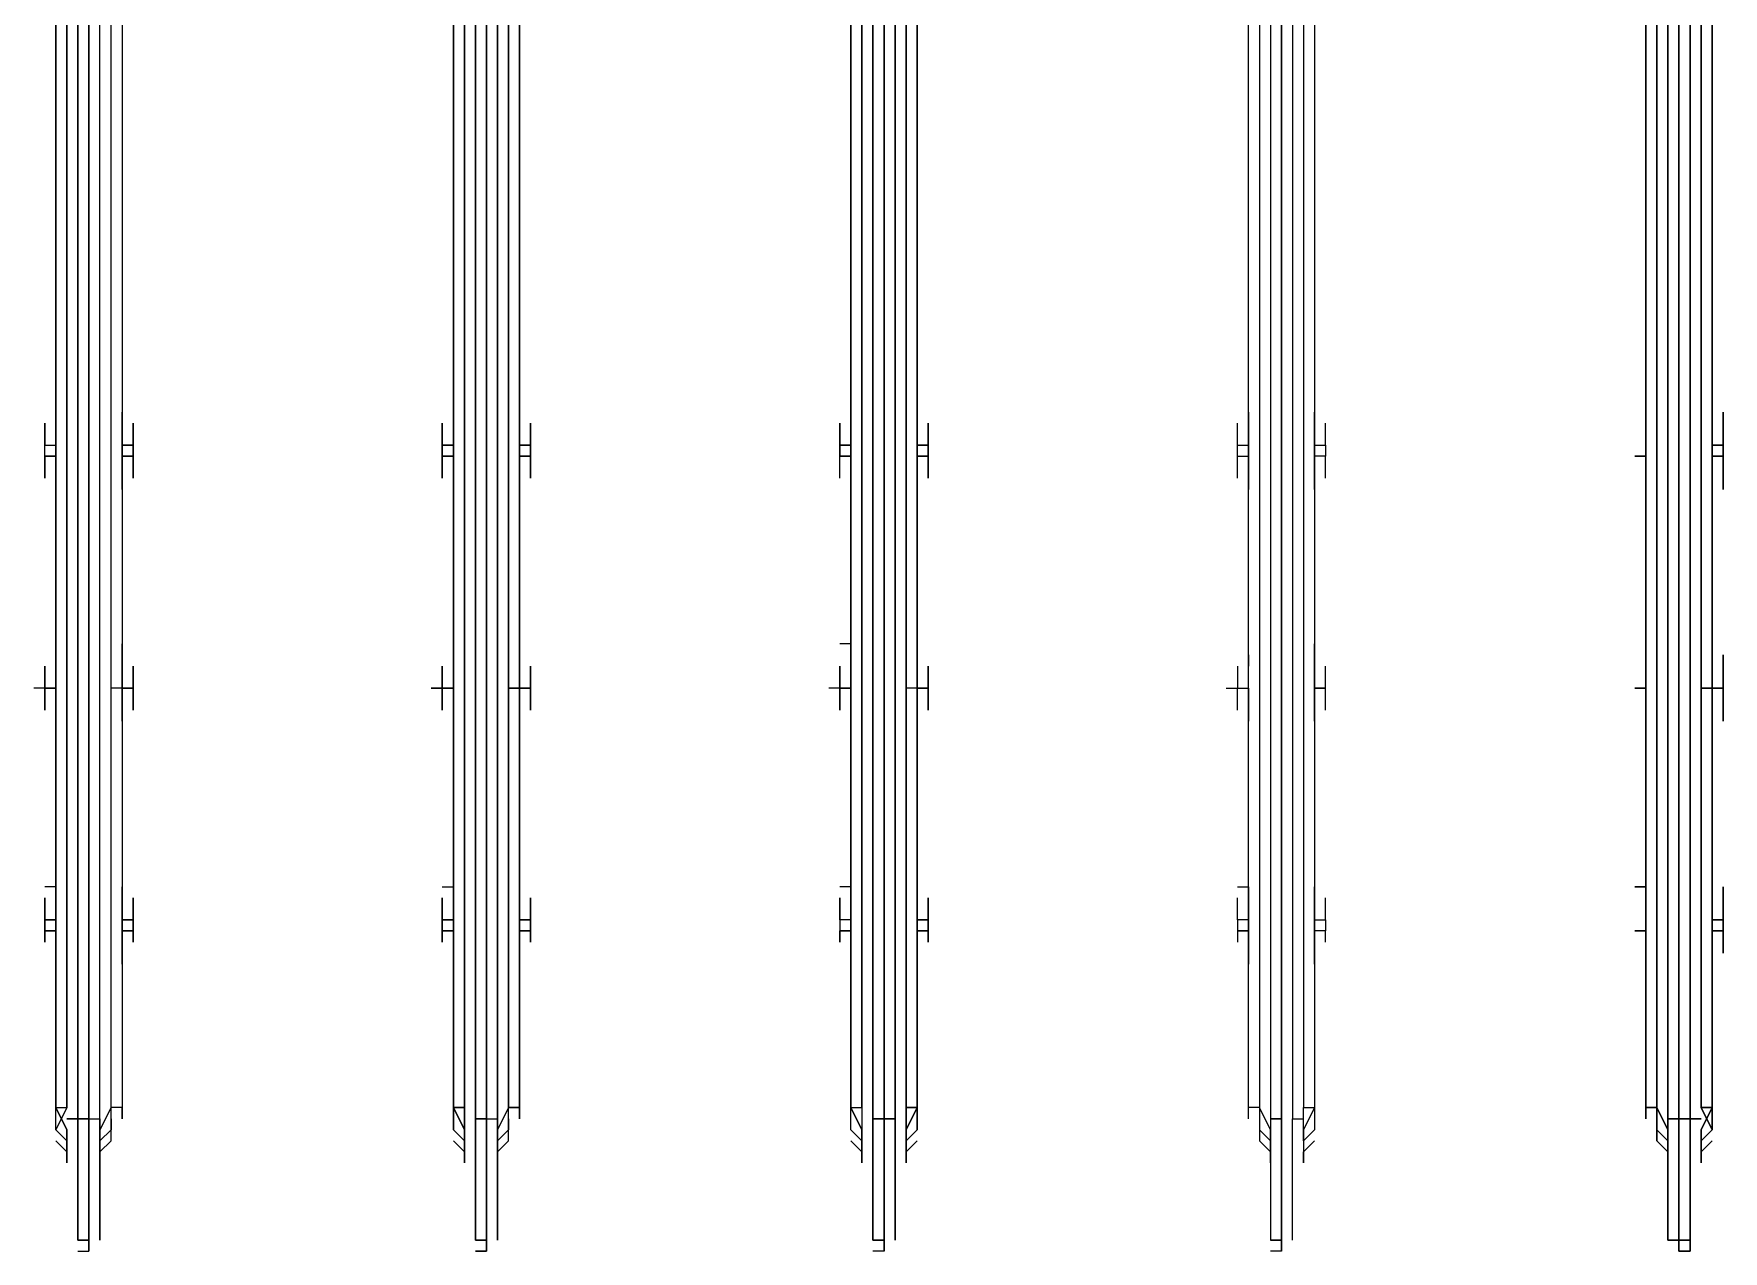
# Model space of a CAD drawing. Header units: metres. Extents: x 531263 to 531754, y 2674954 to 2675327.
# Drawn here: x 531503.6565 to 531503.8682, y 2675212.9394 to 2675213.0919 of the extents above; entities that cross this region are included whole.
import ezdxf

# ---------------------------------------------------------------- set-up
doc = ezdxf.new("R2010")
doc.units = ezdxf.units.M
doc.header["$MEASUREMENT"] = 0
doc.layers.add('IDT', color=7, linetype='Continuous')

# ---------------------------------------------------------------- blocks, each defined once
blk = doc.blocks.new('IDT')
at = {"layer": 'IDT', "color": 0, "lineweight": 25}
for p, q in [((13.89527, 14.81944), (13.89527, 14.80284)), ((13.89666, 14.81944), (13.89527, 14.81944)), ((13.89527, 14.80284), (13.89527, 14.81944)), ((13.89527, 14.81944), (13.89666, 14.81944)), ((13.89666, 14.81805), (13.89527, 14.81805)), ((13.89527, 14.81805), (13.89527, 14.80284)), ((13.89527, 14.80284), (13.89527, 14.81805)), ((13.89527, 14.81805), (13.89666, 14.81805)), ((13.89666, 14.80284), (13.89666, 14.81944)), ((13.89666, 14.81944), (13.89666, 14.80284)), ((13.89804, 14.81805), (13.89666, 14.81805)), ((13.89666, 14.81805), (13.89804, 14.81805)), ((13.89804, 14.81805), (13.89804, 14.80284)), ((13.89804, 14.80284), (13.89804, 14.81805)), ((13.94507, 14.81805), (13.94507, 14.80284)), ((13.94645, 14.80284), (13.94645, 14.81944)), ((13.94645, 14.81944), (13.94645, 14.80284)), ((13.94645, 14.81944), (13.94783, 14.81944)), ((13.94783, 14.81805), (13.94645, 14.81805)), ((13.94645, 14.81805), (13.94783, 14.81805)), ((13.94783, 14.80284), (13.94783, 14.81805)), ((13.99486, 14.80284), (13.99486, 14.81805)), ((13.99486, 14.81805), (13.99486, 14.80284)), ((13.99624, 14.81944), (13.99624, 14.80284)), ((13.99624, 14.80284), (13.99624, 14.81944)), ((13.99624, 14.81944), (13.99624, 14.80284)), ((13.99624, 14.80284), (13.99624, 14.81944)), ((13.99624, 14.81944), (13.99763, 14.81944)), ((13.99763, 14.81805), (13.99624, 14.81805)), ((13.99624, 14.81805), (13.99763, 14.81805)), ((13.99763, 14.81805), (13.99624, 14.81805)), ((13.99624, 14.81805), (13.99763, 14.81805)), ((13.99763, 14.80284), (13.99763, 14.81805)), ((13.99763, 14.81805), (13.99763, 14.80284)), ((14.04465, 14.80284), (14.04465, 14.81805)), ((14.04465, 14.81805), (14.04465, 14.80284)), ((14.04465, 14.80284), (14.04465, 14.81805)), ((14.04465, 14.81805), (14.04465, 14.80284)), ((14.04604, 14.80284), (14.04604, 14.81944)), ((14.04604, 14.81944), (14.04604, 14.80284)), ((14.04742, 14.81944), (14.04604, 14.81944)), ((14.04604, 14.81944), (14.04604, 14.80284)), ((14.04604, 14.80284), (14.04604, 14.81944)), ((14.04604, 14.81944), (14.04742, 14.81944)), ((14.04604, 14.80284), (14.04604, 14.81944)), ((14.04604, 14.81944), (14.04604, 14.80284)), ((14.04604, 14.80284), (14.04604, 14.81944)), ((14.04604, 14.80284), (14.04604, 14.81944)), ((14.04742, 14.81805), (14.04604, 14.81805)), ((14.04604, 14.81805), (14.04742, 14.81805)), ((14.04742, 14.81805), (14.04604, 14.81805)), ((14.04604, 14.81805), (14.04742, 14.81805)), ((14.04742, 14.81805), (14.04604, 14.81805)), ((14.04604, 14.81805), (14.04742, 14.81805)), ((14.04742, 14.81805), (14.04604, 14.81805)), ((14.04604, 14.81805), (14.04742, 14.81805)), ((14.04742, 14.80284), (14.04742, 14.81805)), ((14.04742, 14.81805), (14.04742, 14.80284)), ((14.04742, 14.80284), (14.04742, 14.81805)), ((14.04742, 14.81805), (14.04742, 14.80284)), ((14.09445, 14.80284), (14.09445, 14.81805)), ((14.09445, 14.81805), (14.09445, 14.80284)), ((14.09583, 14.81944), (14.09583, 14.80284)), ((14.09583, 14.80284), (14.09583, 14.81944)), ((14.09583, 14.81944), (14.09583, 14.80284)), ((14.09721, 14.81944), (14.09583, 14.81944)), ((14.09583, 14.81944), (14.09583, 14.80284)), ((14.09721, 14.81805), (14.09583, 14.81805)), ((14.09583, 14.81805), (14.09721, 14.81805)), ((14.09721, 14.81805), (14.09583, 14.81805)), ((14.09583, 14.81805), (14.09721, 14.81805)), ((14.09721, 14.80284), (14.09721, 14.81805)), ((14.09721, 14.81805), (14.09721, 14.80284)), ((13.89389, 14.80422), (13.89389, 14.80837)), ((13.89389, 14.80837), (13.89389, 14.80699)), ((13.89389, 14.80699), (13.89389, 14.80837)), ((13.89389, 14.80837), (13.89389, 14.80422)), ((13.89804, 14.80422), (13.89804, 14.80837)), ((13.89804, 14.80837), (13.89804, 14.80422)), ((13.89804, 14.80699), (13.89804, 14.80837)), ((13.89804, 14.80837), (13.89804, 14.80699)), ((13.94368, 14.80422), (13.94368, 14.80837)), ((13.94368, 14.80837), (13.94368, 14.80699)), ((13.94783, 14.80699), (13.94783, 14.80837)), ((13.94783, 14.80837), (13.94783, 14.80422)), ((13.99348, 14.80422), (13.99348, 14.80837)), ((13.99348, 14.80837), (13.99348, 14.80699)), ((13.99348, 14.80699), (13.99348, 14.80837)), ((13.99348, 14.80837), (13.99348, 14.80422)), ((13.99901, 14.80422), (13.99901, 14.80837)), ((13.99901, 14.80837), (13.99901, 14.80699)), ((13.99901, 14.80699), (13.99901, 14.80837)), ((13.99901, 14.80837), (13.99901, 14.80422)), ((14.04465, 14.80422), (14.04465, 14.80837)), ((14.04465, 14.80837), (14.04465, 14.80699)), ((14.04465, 14.80422), (14.04465, 14.80837)), ((14.04465, 14.80837), (14.04465, 14.80699)), ((14.04465, 14.80422), (14.04465, 14.80837)), ((14.04465, 14.80837), (14.04465, 14.80699)), ((14.04465, 14.80422), (14.04465, 14.80837)), ((14.04465, 14.80837), (14.04465, 14.80699)), ((14.0488, 14.80422), (14.0488, 14.80837)), ((14.0488, 14.80837), (14.0488, 14.80422)), ((14.0488, 14.80422), (14.0488, 14.80837)), ((14.0488, 14.80837), (14.0488, 14.80699)), ((14.0488, 14.80699), (14.0488, 14.80837)), ((14.0488, 14.80837), (14.0488, 14.80699)), ((14.0488, 14.80699), (14.0488, 14.80837)), ((14.0488, 14.80837), (14.0488, 14.80422)), ((14.09445, 14.80422), (14.09445, 14.80837)), ((14.09445, 14.80837), (14.09445, 14.80699)), ((14.09445, 14.80422), (14.09445, 14.80837)), ((14.09445, 14.80837), (14.09445, 14.80699)), ((14.0986, 14.80422), (14.0986, 14.80837)), ((14.0986, 14.80837), (14.0986, 14.80699)), ((14.0986, 14.80699), (14.0986, 14.80837)), ((14.0986, 14.80837), (14.0986, 14.80422)), ((13.89389, 14.80699), (13.89251, 14.8056)), ((13.89251, 14.8056), (13.89389, 14.80699)), ((13.89389, 14.8056), (13.89251, 14.80422)), ((13.89251, 14.80422), (13.89389, 14.8056)), ((13.89389, 14.8056), (13.89251, 14.80422)), ((13.89251, 14.80422), (13.89389, 14.8056)), ((13.89942, 14.8056), (13.89804, 14.80699)), ((13.89804, 14.80699), (13.89942, 14.8056)), ((13.89804, 14.8056), (13.89942, 14.80422)), ((13.89942, 14.80422), (13.89804, 14.8056)), ((13.89942, 14.8056), (13.89942, 14.80145)), ((13.89942, 14.80145), (13.89942, 14.8056)), ((13.94368, 14.80699), (13.9423, 14.8056)), ((13.9423, 14.80422), (13.94368, 14.8056)), ((13.94368, 14.8056), (13.94368, 14.80145)), ((13.94921, 14.8056), (13.94783, 14.80699)), ((13.94921, 14.80422), (13.94783, 14.8056)), ((13.94921, 14.80145), (13.94921, 14.8056)), ((13.99348, 14.80699), (13.99209, 14.8056)), ((13.99209, 14.8056), (13.99348, 14.80699)), ((13.99348, 14.8056), (13.99209, 14.80422)), ((13.99209, 14.80422), (13.99348, 14.8056)), ((13.99348, 14.8056), (13.99348, 14.80145)), ((13.99348, 14.80145), (13.99348, 14.8056)), ((13.99901, 14.80699), (14.00039, 14.8056)), ((14.00039, 14.8056), (13.99901, 14.80699)), ((13.99901, 14.80145), (13.99901, 14.8056)), ((13.99901, 14.8056), (14.00039, 14.80422)), ((13.99901, 14.80145), (13.99901, 14.8056)), ((13.99901, 14.8056), (14.00039, 14.80422)), ((14.04465, 14.80699), (14.04327, 14.8056)), ((14.04465, 14.80699), (14.04327, 14.8056)), ((14.04465, 14.80699), (14.04327, 14.8056)), ((14.04465, 14.80699), (14.04327, 14.8056)), ((14.04327, 14.8056), (14.04327, 14.80145)), ((14.04327, 14.8056), (14.04327, 14.80145)), ((14.04327, 14.8056), (14.04327, 14.80145)), ((14.04327, 14.8056), (14.04327, 14.80145)), ((14.04327, 14.80422), (14.04465, 14.8056)), ((14.04465, 14.8056), (14.04327, 14.80422)), ((14.04327, 14.80422), (14.04465, 14.8056)), ((14.04465, 14.8056), (14.04327, 14.80422)), ((14.0488, 14.80699), (14.05018, 14.8056)), ((14.05018, 14.8056), (14.0488, 14.80699)), ((14.0488, 14.80699), (14.05018, 14.8056)), ((14.05018, 14.8056), (14.0488, 14.80699)), ((14.0488, 14.80145), (14.0488, 14.8056)), ((14.0488, 14.8056), (14.05018, 14.80422)), ((14.0488, 14.80145), (14.0488, 14.8056)), ((14.0488, 14.8056), (14.05018, 14.80422)), ((14.0488, 14.8056), (14.0488, 14.80145)), ((14.05018, 14.80422), (14.0488, 14.8056)), ((14.0488, 14.80145), (14.0488, 14.8056)), ((14.05018, 14.80422), (14.0488, 14.8056)), ((14.09445, 14.80699), (14.09306, 14.8056)), ((14.09445, 14.80699), (14.09306, 14.8056)), ((14.09306, 14.8056), (14.09306, 14.80145)), ((14.09306, 14.8056), (14.09306, 14.80145)), ((14.09306, 14.80422), (14.09445, 14.8056)), ((14.09445, 14.8056), (14.09306, 14.80422)), ((14.0986, 14.80699), (14.09998, 14.8056)), ((14.09998, 14.8056), (14.0986, 14.80699)), ((14.09998, 14.80422), (14.0986, 14.8056)), ((14.0986, 14.8056), (14.09998, 14.80422)), ((14.09998, 14.80422), (14.0986, 14.8056)), ((14.0986, 14.8056), (14.09998, 14.80422)), ((13.89251, 14.80422), (13.89251, 14.80284)), ((13.89251, 14.80284), (13.89251, 14.80422)), ((13.89251, 14.80422), (13.89389, 14.80145)), ((13.89251, 14.80145), (13.89389, 14.80422)), ((13.89389, 14.80422), (13.89251, 14.80145)), ((13.89389, 14.80145), (13.89251, 14.80422)), ((13.89942, 14.80145), (13.89804, 14.80422)), ((13.89804, 14.80422), (13.89942, 14.80145)), ((13.89942, 14.80422), (13.89942, 14.80284)), ((13.89942, 14.80284), (13.89942, 14.80422)), ((13.9423, 14.80284), (13.9423, 14.80422)), ((13.9423, 14.80145), (13.94368, 14.80422)), ((13.94783, 14.80422), (13.94921, 14.80145)), ((13.94921, 14.80284), (13.94921, 14.80422)), ((13.99209, 14.80422), (13.99209, 14.80284)), ((13.99209, 14.80284), (13.99209, 14.80422)), ((13.99209, 14.80145), (13.99348, 14.80422)), ((13.99348, 14.80422), (13.99209, 14.80145)), ((14.00039, 14.80145), (13.99901, 14.80422)), ((13.99901, 14.80422), (14.00039, 14.80145)), ((14.00039, 14.80422), (14.00039, 14.80284)), ((14.00039, 14.80422), (14.00039, 14.80284)), ((14.04327, 14.80145), (14.04465, 14.80422)), ((14.04327, 14.80145), (14.04465, 14.80422)), ((14.04327, 14.80145), (14.04465, 14.80422)), ((14.04327, 14.80145), (14.04465, 14.80422)), ((14.04327, 14.80284), (14.04327, 14.80422)), ((14.04327, 14.80422), (14.04327, 14.80284)), ((14.04327, 14.80284), (14.04327, 14.80422)), ((14.04327, 14.80422), (14.04327, 14.80284)), ((14.05018, 14.80145), (14.0488, 14.80422)), ((14.0488, 14.80422), (14.05018, 14.80145)), ((14.05018, 14.80145), (14.0488, 14.80422)), ((14.0488, 14.80422), (14.05018, 14.80145)), ((14.05018, 14.80422), (14.05018, 14.80284)), ((14.05018, 14.80422), (14.05018, 14.80284)), ((14.05018, 14.80284), (14.05018, 14.80422)), ((14.05018, 14.80284), (14.05018, 14.80422)), ((14.09306, 14.80145), (14.09445, 14.80422)), ((14.09306, 14.80145), (14.09445, 14.80422)), ((14.09306, 14.80284), (14.09306, 14.80422)), ((14.09306, 14.80422), (14.09306, 14.80284)), ((14.09998, 14.80145), (14.0986, 14.80422)), ((14.0986, 14.80422), (14.09998, 14.80145)), ((14.0986, 14.80145), (14.09998, 14.80422)), ((14.0986, 14.80145), (14.09998, 14.80422)), ((14.09998, 14.80422), (14.09998, 14.80284)), ((14.09998, 14.80422), (14.09998, 14.80284)), ((13.89251, 14.80145), (13.89251, 14.80284)), ((13.89251, 14.80284), (13.89251, 14.80145)), ((13.89389, 14.80145), (13.89251, 14.80145)), ((13.89251, 14.80145), (13.89389, 14.80145)), ((13.89251, 14.80145), (13.89251, 14.60366)), ((13.89251, 14.60366), (13.89251, 14.80145)), ((13.89527, 14.80284), (13.89389, 14.80284)), ((13.89389, 14.80284), (13.89527, 14.80284)), ((13.89389, 14.80145), (13.89389, 14.60366)), ((13.89389, 14.60366), (13.89389, 14.80145)), ((13.89527, 14.60366), (13.89527, 14.80284)), ((13.89527, 14.80284), (13.89527, 14.60366)), ((13.89527, 14.80284), (13.89666, 14.80284)), ((13.89666, 14.80284), (13.89527, 14.80284)), ((13.89527, 14.80284), (13.89527, 14.60366)), ((13.89527, 14.60366), (13.89527, 14.80284)), ((13.89804, 14.80284), (13.89666, 14.80284)), ((13.89666, 14.80284), (13.89804, 14.80284)), ((13.89666, 14.60366), (13.89666, 14.80284)), ((13.89666, 14.80284), (13.89666, 14.60366)), ((13.89804, 14.80284), (13.89804, 14.60366)), ((13.89804, 14.60366), (13.89804, 14.80284)), ((13.9008, 14.80145), (13.89942, 14.80145)), ((13.89942, 14.80145), (13.9008, 14.80145)), ((13.89942, 14.80145), (13.89942, 14.60366)), ((13.89942, 14.60366), (13.89942, 14.80145)), ((13.9008, 14.80145), (13.9008, 14.80284)), ((13.9008, 14.80284), (13.9008, 14.80145)), ((13.9008, 14.60366), (13.9008, 14.80145)), ((13.9008, 14.80145), (13.9008, 14.60366)), ((13.9423, 14.80145), (13.9423, 14.80284)), ((13.9423, 14.60366), (13.9423, 14.80145)), ((13.94368, 14.80145), (13.9423, 14.80145)), ((13.94507, 14.80284), (13.94368, 14.80284)), ((13.94368, 14.60366), (13.94368, 14.80145)), ((13.94507, 14.60366), (13.94507, 14.80284)), ((13.94783, 14.80284), (13.94645, 14.80284)), ((13.94645, 14.80284), (13.94783, 14.80284)), ((13.94645, 14.60366), (13.94645, 14.80284)), ((13.94645, 14.80284), (13.94645, 14.60366)), ((13.94783, 14.60366), (13.94783, 14.80284)), ((13.94921, 14.60366), (13.94921, 14.80145)), ((13.94921, 14.80145), (13.9506, 14.80145)), ((13.9506, 14.80284), (13.9506, 14.80145)), ((13.9506, 14.80145), (13.9506, 14.60366)), ((13.99209, 14.80145), (13.99209, 14.80284)), ((13.99209, 14.80284), (13.99209, 14.80145)), ((13.99348, 14.80145), (13.99209, 14.80145)), ((13.99209, 14.80145), (13.99348, 14.80145)), ((13.99209, 14.80145), (13.99209, 14.60366)), ((13.99209, 14.60366), (13.99209, 14.80145)), ((13.99348, 14.80145), (13.99348, 14.60366)), ((13.99348, 14.60366), (13.99348, 14.80145)), ((13.99486, 14.80284), (13.99486, 14.60366)), ((13.99486, 14.60366), (13.99486, 14.80284)), ((13.99624, 14.80284), (13.99486, 14.80284)), ((13.99486, 14.80284), (13.99624, 14.80284)), ((13.99624, 14.80284), (13.99763, 14.80284)), ((13.99763, 14.80284), (13.99624, 14.80284)), ((13.99624, 14.80284), (13.99763, 14.80284)), ((13.99763, 14.80284), (13.99624, 14.80284)), ((13.99624, 14.60366), (13.99624, 14.80284)), ((13.99624, 14.80284), (13.99624, 14.60366)), ((13.99624, 14.60366), (13.99624, 14.80284)), ((13.99624, 14.80284), (13.99624, 14.60366)), ((13.99763, 14.80284), (13.99763, 14.60366)), ((13.99763, 14.60366), (13.99763, 14.80284)), ((14.00039, 14.80145), (13.99901, 14.80145)), ((14.00039, 14.80145), (13.99901, 14.80145)), ((13.99901, 14.80145), (13.99901, 14.60366)), ((13.99901, 14.60366), (13.99901, 14.80145)), ((14.00039, 14.80284), (14.00039, 14.80145)), ((14.00039, 14.80284), (14.00039, 14.80145)), ((14.00039, 14.60366), (14.00039, 14.80145)), ((14.00039, 14.80145), (14.00039, 14.60366)), ((14.04189, 14.80145), (14.04189, 14.80284)), ((14.04189, 14.80284), (14.04189, 14.80145)), ((14.04189, 14.80145), (14.04189, 14.80284)), ((14.04189, 14.80284), (14.04189, 14.80145)), ((14.04189, 14.61058), (14.04189, 14.80145)), ((14.04189, 14.80145), (14.04327, 14.80145)), ((14.04327, 14.80145), (14.04189, 14.80145)), ((14.04189, 14.80145), (14.04327, 14.80145)), ((14.04327, 14.80145), (14.04189, 14.80145)), ((14.04189, 14.80145), (14.04189, 14.60366)), ((14.04189, 14.60366), (14.04189, 14.80145)), ((14.04189, 14.80145), (14.04189, 14.60366)), ((14.04327, 14.80145), (14.04327, 14.61058)), ((14.04327, 14.60366), (14.04327, 14.80145)), ((14.04327, 14.80145), (14.04327, 14.60366)), ((14.04327, 14.60366), (14.04327, 14.80145)), ((14.04604, 14.80284), (14.04465, 14.80284)), ((14.04465, 14.80284), (14.04465, 14.61058)), ((14.04604, 14.80284), (14.04465, 14.80284)), ((14.04465, 14.80284), (14.04465, 14.60366)), ((14.04465, 14.60366), (14.04465, 14.80284)), ((14.04465, 14.80284), (14.04465, 14.60366)), ((14.04604, 14.80284), (14.04465, 14.80284)), ((14.04604, 14.80284), (14.04465, 14.80284)), ((14.04742, 14.80284), (14.04604, 14.80284)), ((14.04604, 14.80284), (14.04742, 14.80284)), ((14.04742, 14.80284), (14.04604, 14.80284)), ((14.04604, 14.80284), (14.04742, 14.80284)), ((14.04742, 14.80284), (14.04604, 14.80284)), ((14.04604, 14.80284), (14.04742, 14.80284)), ((14.04742, 14.80284), (14.04604, 14.80284)), ((14.04742, 14.80284), (14.04604, 14.80284)), ((14.04604, 14.61058), (14.04604, 14.80284)), ((14.04604, 14.80284), (14.04604, 14.61058)), ((14.04604, 14.60366), (14.04604, 14.80284)), ((14.04604, 14.80284), (14.04604, 14.60366)), ((14.04604, 14.60366), (14.04604, 14.80284)), ((14.04604, 14.80284), (14.04604, 14.60366)), ((14.04604, 14.60366), (14.04604, 14.80284)), ((14.04604, 14.80284), (14.04604, 14.60366)), ((14.04742, 14.61058), (14.04742, 14.80284)), ((14.04742, 14.60366), (14.04742, 14.80284)), ((14.04742, 14.80284), (14.04742, 14.60366)), ((14.04742, 14.60366), (14.04742, 14.80284)), ((14.05018, 14.80145), (14.0488, 14.80145)), ((14.05018, 14.80145), (14.0488, 14.80145)), ((14.0488, 14.80145), (14.05018, 14.80145)), ((14.05018, 14.80145), (14.0488, 14.80145)), ((14.0488, 14.61058), (14.0488, 14.80145)), ((14.0488, 14.80145), (14.0488, 14.60366)), ((14.0488, 14.60366), (14.0488, 14.80145)), ((14.0488, 14.80145), (14.0488, 14.60366)), ((14.05018, 14.80284), (14.05018, 14.80145)), ((14.05018, 14.80284), (14.05018, 14.80145)), ((14.05018, 14.80145), (14.05018, 14.80284)), ((14.05018, 14.80284), (14.05018, 14.80145)), ((14.05018, 14.61058), (14.05018, 14.80145)), ((14.05018, 14.80145), (14.05018, 14.60366)), ((14.05018, 14.60366), (14.05018, 14.80145)), ((14.05018, 14.80145), (14.05018, 14.60366)), ((14.09168, 14.80145), (14.09168, 14.80284)), ((14.09168, 14.80284), (14.09168, 14.80145)), ((14.09168, 14.61058), (14.09168, 14.80145)), ((14.09168, 14.80145), (14.09306, 14.80145)), ((14.09168, 14.60366), (14.09168, 14.80145)), ((14.09168, 14.80145), (14.09306, 14.80145)), ((14.09306, 14.80145), (14.09306, 14.61058)), ((14.09306, 14.80145), (14.09306, 14.60366)), ((14.09583, 14.80284), (14.09445, 14.80284)), ((14.09445, 14.80284), (14.09445, 14.61058)), ((14.09583, 14.80284), (14.09445, 14.80284)), ((14.09445, 14.80284), (14.09445, 14.60366)), ((14.09583, 14.80284), (14.09721, 14.80284)), ((14.09721, 14.80284), (14.09583, 14.80284)), ((14.09583, 14.80284), (14.09583, 14.60366)), ((14.09583, 14.60366), (14.09583, 14.80284)), ((14.09583, 14.80284), (14.09583, 14.61058)), ((14.09583, 14.61058), (14.09583, 14.80284)), ((14.09721, 14.61058), (14.09721, 14.80284)), ((14.09721, 14.80284), (14.0986, 14.80284)), ((14.0986, 14.80284), (14.09721, 14.80284)), ((14.09721, 14.80284), (14.09721, 14.60366)), ((14.09998, 14.80145), (14.0986, 14.80145)), ((14.09998, 14.80145), (14.0986, 14.80145)), ((14.0986, 14.61058), (14.0986, 14.80145)), ((14.0986, 14.80145), (14.0986, 14.60366)), ((14.09998, 14.80284), (14.09998, 14.80145)), ((14.09998, 14.80284), (14.09998, 14.80145)), ((14.09998, 14.60366), (14.09998, 14.80145)), ((14.09998, 14.80145), (14.09998, 14.61058)), ((13.89112, 14.78071), (13.89112, 14.78209)), ((13.89112, 14.78209), (13.89112, 14.78071)), ((13.89251, 14.77379), (13.89251, 14.78347)), ((13.89251, 14.78347), (13.89251, 14.77932)), ((13.9008, 14.77932), (13.9008, 14.78347)), ((13.9008, 14.78347), (13.9008, 14.77932)), ((13.9008, 14.78071), (13.9008, 14.78209)), ((13.9008, 14.78209), (13.9008, 14.78071)), ((13.9423, 14.78347), (13.9423, 14.77932)), ((13.9423, 14.78209), (13.9423, 14.78071)), ((13.9506, 14.77932), (13.9506, 14.78347)), ((13.9506, 14.78071), (13.9506, 14.78209)), ((13.99209, 14.77932), (13.99209, 14.78347)), ((13.99209, 14.78347), (13.99209, 14.77379)), ((13.99209, 14.78071), (13.99209, 14.78209)), ((13.99209, 14.78209), (13.99209, 14.78071)), ((14.00039, 14.78347), (14.00039, 14.77932)), ((14.00039, 14.77932), (14.00039, 14.78347)), ((14.00039, 14.78209), (14.00039, 14.78071)), ((14.00039, 14.78071), (14.00039, 14.78209)), ((14.04189, 14.77932), (14.04189, 14.78347)), ((14.04189, 14.78347), (14.04189, 14.77932)), ((14.04189, 14.77932), (14.04189, 14.78347)), ((14.04189, 14.78347), (14.04189, 14.77932)), ((14.04189, 14.78071), (14.04189, 14.78209)), ((14.04189, 14.78209), (14.04189, 14.78071)), ((14.04189, 14.78071), (14.04189, 14.78209)), ((14.04189, 14.78209), (14.04189, 14.78071)), ((14.05018, 14.78347), (14.05018, 14.77932)), ((14.05018, 14.77932), (14.05018, 14.78347)), ((14.05018, 14.78347), (14.05018, 14.77932)), ((14.05018, 14.77932), (14.05018, 14.78347)), ((14.05018, 14.78209), (14.05018, 14.78071)), ((14.05018, 14.78071), (14.05018, 14.78209)), ((14.05018, 14.78209), (14.05018, 14.78071)), ((14.05018, 14.78071), (14.05018, 14.78209)), ((14.09168, 14.77932), (14.09168, 14.78347)), ((14.09168, 14.78347), (14.09168, 14.77932)), ((14.09168, 14.78071), (14.09168, 14.78209)), ((14.09168, 14.78209), (14.09168, 14.78071)), ((14.09998, 14.77932), (14.09998, 14.78347)), ((14.09998, 14.78347), (14.09998, 14.77932)), ((14.09998, 14.78209), (14.09998, 14.78071)), ((14.09998, 14.78071), (14.09998, 14.78209)), ((13.89112, 14.78071), (13.89112, 14.77932)), ((13.89112, 14.77932), (13.89112, 14.78071)), ((13.9008, 14.77932), (13.9008, 14.78071)), ((13.9008, 14.78071), (13.9008, 14.77932)), ((13.94092, 14.78071), (13.94092, 14.77932)), ((13.95198, 14.77932), (13.95198, 14.78071)), ((13.99071, 14.77932), (13.99071, 14.78071)), ((13.99071, 14.78071), (13.99071, 14.77932)), ((14.00177, 14.77932), (14.00177, 14.78071)), ((14.00177, 14.78071), (14.00177, 14.77932)), ((14.0405, 14.77932), (14.0405, 14.78071)), ((14.0405, 14.78071), (14.0405, 14.77932)), ((14.0405, 14.77932), (14.0405, 14.78071)), ((14.0405, 14.78071), (14.0405, 14.77932)), ((14.05157, 14.78071), (14.05157, 14.77932)), ((14.05157, 14.77932), (14.05157, 14.78071)), ((14.05157, 14.77932), (14.05157, 14.78071)), ((14.05157, 14.77932), (14.05157, 14.78071)), ((14.0903, 14.77932), (14.0903, 14.78071)), ((14.0903, 14.78071), (14.0903, 14.77932)), ((14.10136, 14.77932), (14.10136, 14.78071)), ((14.10136, 14.78071), (14.10136, 14.77932)), ((13.89112, 14.77932), (13.89251, 14.77932)), ((13.89251, 14.77932), (13.89112, 14.77932)), ((13.89112, 14.77794), (13.89112, 14.77932)), ((13.89112, 14.77932), (13.89112, 14.77794)), ((13.89251, 14.77794), (13.89112, 14.77794)), ((13.89112, 14.77794), (13.89251, 14.77794)), ((13.89112, 14.77518), (13.89112, 14.77794)), ((13.89112, 14.77794), (13.89112, 14.77518)), ((13.89251, 14.77932), (13.89251, 14.77794)), ((13.89251, 14.77794), (13.89251, 14.77379)), ((13.90219, 14.77932), (13.9008, 14.77932)), ((13.9008, 14.77932), (13.90219, 14.77932)), ((13.9008, 14.77932), (13.9008, 14.77794)), ((13.9008, 14.77794), (13.9008, 14.77932)), ((13.9008, 14.77932), (13.9008, 14.77794)), ((13.9008, 14.77794), (13.9008, 14.77932)), ((13.9008, 14.77794), (13.9008, 14.77379)), ((13.9008, 14.77518), (13.9008, 14.77794)), ((13.9008, 14.77794), (13.9008, 14.77518)), ((13.9008, 14.77379), (13.9008, 14.77794)), ((13.94092, 14.77932), (13.9423, 14.77932)), ((13.94092, 14.77794), (13.94092, 14.77932)), ((13.94092, 14.77794), (13.94092, 14.77518)), ((13.9423, 14.77794), (13.94092, 14.77794)), ((13.9423, 14.77932), (13.9423, 14.77794)), ((13.9423, 14.77794), (13.9423, 14.77379)), ((13.95198, 14.77932), (13.9506, 14.77932)), ((13.9506, 14.77794), (13.9506, 14.77932)), ((13.9506, 14.77932), (13.95198, 14.77932)), ((13.9506, 14.77794), (13.95198, 14.77794)), ((13.9506, 14.77379), (13.9506, 14.77794)), ((13.95198, 14.77794), (13.95198, 14.77932)), ((13.95198, 14.77794), (13.95198, 14.77518)), ((13.99071, 14.77794), (13.99071, 14.77932)), ((13.99071, 14.77932), (13.99071, 14.77794)), ((13.99209, 14.77932), (13.99071, 14.77932)), ((13.99071, 14.77932), (13.99209, 14.77932)), ((13.99071, 14.77518), (13.99071, 14.77794)), ((13.99071, 14.77794), (13.99071, 14.77518)), ((13.99209, 14.77794), (13.99071, 14.77794)), ((13.99071, 14.77794), (13.99209, 14.77794)), ((13.99209, 14.77794), (13.99209, 14.77932)), ((13.99209, 14.77379), (13.99209, 14.77794)), ((14.00039, 14.77932), (14.00177, 14.77932)), ((14.00177, 14.77932), (14.00039, 14.77932)), ((14.00039, 14.77932), (14.00039, 14.77379)), ((14.00177, 14.77932), (14.00039, 14.77932)), ((14.00039, 14.77932), (14.00039, 14.77794)), ((14.00177, 14.77932), (14.00039, 14.77932)), ((14.00039, 14.77379), (14.00039, 14.77794)), ((14.00039, 14.77794), (14.00177, 14.77794)), ((14.00039, 14.77794), (14.00177, 14.77794)), ((14.00177, 14.77794), (14.00177, 14.77932)), ((14.00177, 14.77794), (14.00177, 14.77932)), ((14.00177, 14.77518), (14.00177, 14.77794)), ((14.00177, 14.77794), (14.00177, 14.77518)), ((14.0405, 14.77794), (14.0405, 14.77932)), ((14.0405, 14.77932), (14.0405, 14.77794)), ((14.0405, 14.77794), (14.0405, 14.77932)), ((14.0405, 14.77932), (14.0405, 14.77794)), ((14.04189, 14.77932), (14.0405, 14.77932)), ((14.0405, 14.77932), (14.04189, 14.77932)), ((14.04189, 14.77932), (14.0405, 14.77932)), ((14.0405, 14.77932), (14.04189, 14.77932)), ((14.04189, 14.77794), (14.0405, 14.77794)), ((14.0405, 14.77794), (14.04189, 14.77794)), ((14.04189, 14.77794), (14.0405, 14.77794)), ((14.0405, 14.77794), (14.04189, 14.77794)), ((14.0405, 14.77518), (14.0405, 14.77794)), ((14.0405, 14.77794), (14.0405, 14.77518)), ((14.0405, 14.77518), (14.0405, 14.77794)), ((14.0405, 14.77794), (14.0405, 14.77518)), ((14.04189, 14.77794), (14.04189, 14.77932)), ((14.04189, 14.77932), (14.04189, 14.77794)), ((14.04189, 14.77932), (14.04189, 14.77794)), ((14.04189, 14.77794), (14.04189, 14.77932)), ((14.04189, 14.77379), (14.04189, 14.77794)), ((14.04189, 14.77794), (14.04189, 14.77379)), ((14.04189, 14.77379), (14.04189, 14.77794)), ((14.04189, 14.77794), (14.04189, 14.77379)), ((14.05157, 14.77932), (14.05018, 14.77932)), ((14.05018, 14.77932), (14.05018, 14.77379)), ((14.05018, 14.77379), (14.05018, 14.77932)), ((14.05018, 14.77932), (14.05157, 14.77932)), ((14.05018, 14.77379), (14.05018, 14.77932)), ((14.05018, 14.77932), (14.05157, 14.77932)), ((14.05157, 14.77932), (14.05018, 14.77932)), ((14.05018, 14.77932), (14.05157, 14.77932)), ((14.05018, 14.77932), (14.05157, 14.77932)), ((14.05157, 14.77932), (14.05018, 14.77932)), ((14.05018, 14.77794), (14.05018, 14.77932)), ((14.05018, 14.77932), (14.05157, 14.77932)), ((14.05018, 14.77379), (14.05018, 14.77794)), ((14.05018, 14.77794), (14.05157, 14.77794)), ((14.05157, 14.77794), (14.05018, 14.77794)), ((14.05018, 14.77794), (14.05157, 14.77794)), ((14.05157, 14.77794), (14.05018, 14.77794)), ((14.05157, 14.77794), (14.05157, 14.77932)), ((14.05157, 14.77932), (14.05157, 14.77794)), ((14.05157, 14.77794), (14.05157, 14.77932)), ((14.05157, 14.77932), (14.05157, 14.77794)), ((14.05157, 14.77794), (14.05157, 14.77518)), ((14.05157, 14.77518), (14.05157, 14.77794)), ((14.05157, 14.77794), (14.05157, 14.77518)), ((14.05157, 14.77518), (14.05157, 14.77794)), ((14.0903, 14.77794), (14.0903, 14.77932)), ((14.0903, 14.77932), (14.0903, 14.77794)), ((14.09168, 14.77932), (14.0903, 14.77932)), ((14.0903, 14.77932), (14.09168, 14.77932)), ((14.0903, 14.77518), (14.0903, 14.77794)), ((14.0903, 14.77794), (14.0903, 14.77518)), ((14.09168, 14.77794), (14.0903, 14.77794)), ((14.0903, 14.77794), (14.09168, 14.77794)), ((14.09168, 14.77932), (14.09168, 14.77794)), ((14.09168, 14.77794), (14.09168, 14.77932)), ((14.09168, 14.77379), (14.09168, 14.77794)), ((14.09168, 14.77794), (14.09168, 14.77379)), ((14.10136, 14.77932), (14.09998, 14.77932)), ((14.09998, 14.77932), (14.10136, 14.77932)), ((14.09998, 14.77794), (14.09998, 14.77932)), ((14.09998, 14.77932), (14.10136, 14.77932)), ((14.10136, 14.77932), (14.09998, 14.77932)), ((14.09998, 14.77932), (14.09998, 14.77379)), ((14.09998, 14.77794), (14.10136, 14.77794)), ((14.10136, 14.77794), (14.09998, 14.77794)), ((14.09998, 14.77379), (14.09998, 14.77794)), ((14.10136, 14.77794), (14.10136, 14.77932)), ((14.10136, 14.77932), (14.10136, 14.77794)), ((14.10136, 14.77794), (14.10136, 14.77518)), ((14.10136, 14.77518), (14.10136, 14.77794)), ((13.89112, 14.77379), (13.89112, 14.77518)), ((13.89112, 14.77518), (13.89112, 14.77379)), ((13.9008, 14.77379), (13.9008, 14.77518)), ((13.9008, 14.77518), (13.9008, 14.77379)), ((13.9008, 14.77379), (13.90219, 14.77379)), ((13.90219, 14.77379), (13.9008, 14.77379)), ((13.9423, 14.77379), (13.9423, 14.77518)), ((13.9506, 14.77379), (13.9506, 14.77518)), ((13.95198, 14.77379), (13.9506, 14.77379)), ((13.99209, 14.77379), (13.99209, 14.77518)), ((13.99209, 14.77518), (13.99209, 14.77379)), ((14.00039, 14.77379), (14.00039, 14.77518)), ((14.00039, 14.77518), (14.00039, 14.77379)), ((14.00039, 14.77379), (14.00177, 14.77379)), ((14.04189, 14.77379), (14.04189, 14.77518)), ((14.04189, 14.77518), (14.04189, 14.77379)), ((14.04189, 14.77379), (14.04189, 14.77518)), ((14.04189, 14.77518), (14.04189, 14.77379)), ((14.05018, 14.77379), (14.05018, 14.77518)), ((14.05018, 14.77518), (14.05018, 14.77379)), ((14.05018, 14.77379), (14.05018, 14.77518)), ((14.05018, 14.77518), (14.05018, 14.77379)), ((14.05157, 14.77379), (14.05018, 14.77379)), ((14.09168, 14.77379), (14.09168, 14.77518)), ((14.09168, 14.77518), (14.09168, 14.77379)), ((14.09998, 14.77379), (14.09998, 14.77518)), ((14.09998, 14.77518), (14.09998, 14.77379)), ((14.09998, 14.77379), (14.10136, 14.77379)), ((13.89112, 14.75166), (13.89112, 14.75304)), ((13.89112, 14.75304), (13.89112, 14.75166)), ((13.89251, 14.74336), (13.89251, 14.75304)), ((13.89251, 14.75304), (13.89251, 14.7489)), ((13.9008, 14.75304), (13.9008, 14.75166)), ((13.9008, 14.7489), (13.9008, 14.75304)), ((13.9008, 14.7489), (13.9008, 14.75304)), ((13.9008, 14.75304), (13.9008, 14.75166)), ((13.9423, 14.75166), (13.9423, 14.75304)), ((13.9423, 14.75304), (13.9423, 14.7489)), ((13.9506, 14.7489), (13.9506, 14.75304)), ((13.9506, 14.75304), (13.9506, 14.75166)), ((13.99209, 14.75166), (13.99209, 14.75304)), ((13.99209, 14.75304), (13.99209, 14.75166)), ((13.99209, 14.7489), (13.99209, 14.75304)), ((13.99209, 14.75304), (13.99209, 14.7489)), ((14.00039, 14.75304), (14.00039, 14.7489)), ((14.00039, 14.7489), (14.00039, 14.75304)), ((14.00039, 14.75304), (14.00039, 14.75166)), ((14.00039, 14.75166), (14.00039, 14.75304)), ((14.04189, 14.7489), (14.04189, 14.75304)), ((14.04189, 14.75304), (14.04189, 14.75166)), ((14.04189, 14.75166), (14.04189, 14.75304)), ((14.04189, 14.75304), (14.04189, 14.7489)), ((14.04189, 14.7489), (14.04189, 14.75304)), ((14.04189, 14.75304), (14.04189, 14.75166)), ((14.04189, 14.75166), (14.04189, 14.75304)), ((14.04189, 14.75304), (14.04189, 14.7489)), ((14.05018, 14.7489), (14.05018, 14.75304)), ((14.05018, 14.75304), (14.05018, 14.75166)), ((14.05018, 14.75166), (14.05018, 14.75304)), ((14.05018, 14.75304), (14.05018, 14.7489)), ((14.05018, 14.75304), (14.05018, 14.7489)), ((14.05018, 14.7489), (14.05018, 14.75304)), ((14.05018, 14.75304), (14.05018, 14.75166)), ((14.05018, 14.75166), (14.05018, 14.75304)), ((14.09168, 14.7489), (14.09168, 14.75304)), ((14.09168, 14.75304), (14.09168, 14.75166)), ((14.09168, 14.75166), (14.09168, 14.75304)), ((14.09168, 14.75304), (14.09168, 14.7489)), ((14.09998, 14.75304), (14.09998, 14.7489)), ((14.09998, 14.7489), (14.09998, 14.75304)), ((14.09998, 14.75304), (14.09998, 14.75166)), ((14.09998, 14.75166), (14.09998, 14.75304)), ((13.89112, 14.7489), (13.89112, 14.75166)), ((13.89112, 14.75166), (13.89112, 14.7489)), ((13.9008, 14.75166), (13.9008, 14.7489)), ((13.9008, 14.75166), (13.9008, 14.7489)), ((13.94092, 14.75166), (13.94092, 14.7489)), ((13.95198, 14.75166), (13.95198, 14.7489)), ((13.99071, 14.7489), (13.99071, 14.75166)), ((13.99071, 14.75166), (13.99071, 14.7489)), ((14.00177, 14.7489), (14.00177, 14.75166)), ((14.00177, 14.75166), (14.00177, 14.7489)), ((14.0405, 14.7489), (14.0405, 14.75166)), ((14.0405, 14.75166), (14.0405, 14.7489)), ((14.0405, 14.7489), (14.0405, 14.75166)), ((14.0405, 14.75166), (14.0405, 14.7489)), ((14.05157, 14.7489), (14.05157, 14.75166)), ((14.05157, 14.75166), (14.05157, 14.7489)), ((14.05157, 14.7489), (14.05157, 14.75166)), ((14.05157, 14.75166), (14.05157, 14.7489)), ((14.0903, 14.7489), (14.0903, 14.75166)), ((14.0903, 14.75166), (14.0903, 14.7489)), ((14.10136, 14.7489), (14.10136, 14.75166)), ((14.10136, 14.75166), (14.10136, 14.7489)), ((13.89251, 14.7489), (13.89112, 14.7489)), ((13.89112, 14.7489), (13.89251, 14.7489)), ((13.89251, 14.7489), (13.89112, 14.7489)), ((13.89112, 14.7489), (13.89251, 14.7489)), ((13.89251, 14.7489), (13.89112, 14.7489)), ((13.89112, 14.7489), (13.89112, 14.74613)), ((13.89112, 14.74613), (13.89112, 14.7489)), ((13.89251, 14.7489), (13.89389, 14.7489)), ((13.89389, 14.7489), (13.89251, 14.7489)), ((13.89251, 14.7489), (13.89251, 14.74336)), ((13.9008, 14.7489), (13.9008, 14.74336)), ((13.9008, 14.74336), (13.9008, 14.7489)), ((13.9008, 14.7489), (13.9008, 14.74613)), ((13.9008, 14.74613), (13.9008, 14.7489)), ((13.9008, 14.7489), (13.90219, 14.7489)), ((13.90219, 14.7489), (13.9008, 14.7489)), ((13.9008, 14.7489), (13.90219, 14.7489)), ((13.90219, 14.7489), (13.9008, 14.7489)), ((13.9008, 14.7489), (13.90219, 14.7489)), ((13.90219, 14.7489), (13.9008, 14.7489)), ((13.9008, 14.7489), (13.90219, 14.7489)), ((13.94092, 14.7489), (13.9423, 14.7489)), ((13.9423, 14.7489), (13.94092, 14.7489)), ((13.94092, 14.7489), (13.94092, 14.74613)), ((13.9423, 14.7489), (13.9423, 14.74336)), ((13.95198, 14.7489), (13.9506, 14.7489)), ((13.95198, 14.7489), (13.9506, 14.7489)), ((13.9506, 14.7489), (13.9506, 14.74336)), ((13.95198, 14.7489), (13.9506, 14.7489)), ((13.95336, 14.7489), (13.95198, 14.7489)), ((13.95198, 14.74613), (13.95198, 14.7489)), ((13.99209, 14.7489), (13.99071, 14.7489)), ((13.99071, 14.7489), (13.99071, 14.74613)), ((13.99071, 14.74613), (13.99071, 14.7489)), ((13.99071, 14.7489), (13.99209, 14.7489)), ((13.99209, 14.7489), (13.99071, 14.7489)), ((13.99071, 14.7489), (13.99209, 14.7489)), ((13.99209, 14.7489), (13.99209, 14.74336)), ((13.99209, 14.74336), (13.99209, 14.7489)), ((13.99209, 14.7489), (13.99348, 14.7489)), ((14.00177, 14.7489), (14.00039, 14.7489)), ((14.00039, 14.7489), (14.00177, 14.7489)), ((14.00177, 14.7489), (14.00039, 14.7489)), ((14.00039, 14.7489), (14.00177, 14.7489)), ((14.00177, 14.7489), (14.00039, 14.7489)), ((14.00039, 14.7489), (14.00177, 14.7489)), ((14.00177, 14.7489), (14.00039, 14.7489)), ((14.00039, 14.7489), (14.00039, 14.74336)), ((14.00039, 14.74336), (14.00039, 14.7489)), ((14.00039, 14.7489), (14.00177, 14.7489)), ((14.00177, 14.7489), (14.00316, 14.7489)), ((14.00177, 14.7489), (14.00177, 14.74613)), ((14.00177, 14.74613), (14.00177, 14.7489)), ((14.0405, 14.74613), (14.0405, 14.7489)), ((14.0405, 14.7489), (14.04189, 14.7489)), ((14.04189, 14.7489), (14.0405, 14.7489)), ((14.0405, 14.7489), (14.04189, 14.7489)), ((14.04189, 14.7489), (14.0405, 14.7489)), ((14.0405, 14.7489), (14.0405, 14.74613)), ((14.0405, 14.7489), (14.04189, 14.7489)), ((14.04189, 14.7489), (14.0405, 14.7489)), ((14.0405, 14.7489), (14.0405, 14.74613)), ((14.0405, 14.74613), (14.0405, 14.7489)), ((14.0405, 14.7489), (14.04189, 14.7489)), ((14.04189, 14.7489), (14.0405, 14.7489)), ((14.0405, 14.7489), (14.04189, 14.7489)), ((14.04189, 14.7489), (14.0405, 14.7489)), ((14.0405, 14.7489), (14.04189, 14.7489)), ((14.04189, 14.74336), (14.04189, 14.7489)), ((14.04189, 14.7489), (14.04189, 14.74336)), ((14.04189, 14.7489), (14.04327, 14.7489)), ((14.04327, 14.7489), (14.04189, 14.7489)), ((14.04189, 14.7489), (14.04189, 14.74336)), ((14.04189, 14.74336), (14.04189, 14.7489)), ((14.04189, 14.7489), (14.04327, 14.7489)), ((14.05018, 14.74336), (14.05018, 14.7489)), ((14.05018, 14.7489), (14.05157, 14.7489)), ((14.05157, 14.7489), (14.05018, 14.7489)), ((14.05018, 14.7489), (14.05018, 14.74336)), ((14.05018, 14.74336), (14.05018, 14.7489)), ((14.05018, 14.7489), (14.05157, 14.7489)), ((14.05157, 14.7489), (14.05018, 14.7489)), ((14.05018, 14.7489), (14.05018, 14.74336)), ((14.05157, 14.7489), (14.05018, 14.7489)), ((14.05018, 14.7489), (14.05157, 14.7489)), ((14.05018, 14.7489), (14.05157, 14.7489)), ((14.05157, 14.7489), (14.05018, 14.7489)), ((14.05018, 14.7489), (14.05157, 14.7489)), ((14.05157, 14.7489), (14.05018, 14.7489)), ((14.05018, 14.7489), (14.05157, 14.7489)), ((14.05157, 14.7489), (14.05018, 14.7489)), ((14.05018, 14.7489), (14.05157, 14.7489)), ((14.05018, 14.7489), (14.05157, 14.7489)), ((14.05157, 14.7489), (14.05295, 14.7489)), ((14.05295, 14.7489), (14.05157, 14.7489)), ((14.05157, 14.7489), (14.05157, 14.74613)), ((14.05157, 14.74613), (14.05157, 14.7489)), ((14.05157, 14.7489), (14.05157, 14.74613)), ((14.05157, 14.74613), (14.05157, 14.7489)), ((14.05157, 14.7489), (14.05295, 14.7489)), ((14.0903, 14.74613), (14.0903, 14.7489)), ((14.0903, 14.7489), (14.0903, 14.74613)), ((14.09168, 14.7489), (14.0903, 14.7489)), ((14.0903, 14.7489), (14.09168, 14.7489)), ((14.09168, 14.7489), (14.0903, 14.7489)), ((14.0903, 14.7489), (14.09168, 14.7489)), ((14.09168, 14.7489), (14.0903, 14.7489)), ((14.0903, 14.7489), (14.09168, 14.7489)), ((14.09168, 14.7489), (14.09168, 14.74336)), ((14.09168, 14.74336), (14.09168, 14.7489)), ((14.09168, 14.7489), (14.09306, 14.7489)), ((14.09998, 14.74336), (14.09998, 14.7489)), ((14.09998, 14.7489), (14.10136, 14.7489)), ((14.10136, 14.7489), (14.09998, 14.7489)), ((14.09998, 14.7489), (14.09998, 14.74336)), ((14.09998, 14.7489), (14.10136, 14.7489)), ((14.10136, 14.7489), (14.09998, 14.7489)), ((14.09998, 14.7489), (14.10136, 14.7489)), ((14.10136, 14.7489), (14.09998, 14.7489)), ((14.10136, 14.7489), (14.10136, 14.74613)), ((14.10136, 14.74613), (14.10136, 14.7489)), ((14.10136, 14.7489), (14.10274, 14.7489)), ((13.89112, 14.74613), (13.89112, 14.74475)), ((13.89112, 14.74475), (13.89112, 14.74613)), ((13.9008, 14.74613), (13.9008, 14.74475)), ((13.9008, 14.74475), (13.9008, 14.74613)), ((13.9423, 14.74613), (13.9423, 14.74475)), ((13.9506, 14.74475), (13.9506, 14.74613)), ((13.99209, 14.74475), (13.99209, 14.74613)), ((13.99209, 14.74613), (13.99209, 14.74475)), ((14.00039, 14.74613), (14.00039, 14.74475)), ((14.00039, 14.74475), (14.00039, 14.74613)), ((14.04189, 14.74475), (14.04189, 14.74613)), ((14.04189, 14.74613), (14.04189, 14.74475)), ((14.04189, 14.74475), (14.04189, 14.74613)), ((14.04189, 14.74613), (14.04189, 14.74475)), ((14.05018, 14.74613), (14.05018, 14.74475)), ((14.05018, 14.74475), (14.05018, 14.74613)), ((14.05018, 14.74613), (14.05018, 14.74475)), ((14.05018, 14.74475), (14.05018, 14.74613)), ((14.09168, 14.74475), (14.09168, 14.74613)), ((14.09168, 14.74613), (14.09168, 14.74475)), ((14.09998, 14.74613), (14.09998, 14.74475)), ((14.09998, 14.74475), (14.09998, 14.74613)), ((14.00039, 14.74336), (14.00177, 14.74336)), ((13.89112, 14.72262), (13.89112, 14.724)), ((13.89112, 14.724), (13.89112, 14.72262)), ((13.89112, 14.71985), (13.89112, 14.72262)), ((13.89112, 14.72262), (13.89112, 14.71985)), ((13.89251, 14.71985), (13.89251, 14.724)), ((13.89251, 14.724), (13.89251, 14.71985)), ((13.9008, 14.71985), (13.9008, 14.724)), ((13.9008, 14.724), (13.9008, 14.71985)), ((13.9008, 14.72262), (13.9008, 14.724)), ((13.9008, 14.724), (13.9008, 14.72262)), ((13.9008, 14.71985), (13.9008, 14.72262)), ((13.9008, 14.72262), (13.9008, 14.71985)), ((13.94092, 14.72262), (13.94092, 14.71985)), ((13.9423, 14.72262), (13.9423, 14.724)), ((13.9423, 14.724), (13.9423, 14.71985)), ((13.9506, 14.71985), (13.9506, 14.724)), ((13.9506, 14.724), (13.9506, 14.72262)), ((13.95198, 14.72262), (13.95198, 14.71985)), ((13.99071, 14.71985), (13.99071, 14.72262)), ((13.99071, 14.72262), (13.99071, 14.71985)), ((13.99209, 14.71847), (13.99209, 14.724)), ((13.99209, 14.724), (13.99209, 14.72262)), ((13.99209, 14.72262), (13.99209, 14.724)), ((13.99209, 14.724), (13.99209, 14.71985)), ((14.00039, 14.71985), (14.00039, 14.724)), ((14.00039, 14.72262), (14.00039, 14.724)), ((14.00039, 14.71985), (14.00039, 14.724)), ((14.00039, 14.72262), (14.00039, 14.724)), ((14.00177, 14.72262), (14.00177, 14.71985)), ((14.00177, 14.72262), (14.00177, 14.71985)), ((14.0405, 14.71985), (14.0405, 14.72262)), ((14.0405, 14.72262), (14.0405, 14.71985)), ((14.0405, 14.71985), (14.0405, 14.72262)), ((14.0405, 14.72262), (14.0405, 14.71985)), ((14.04189, 14.72262), (14.04189, 14.724)), ((14.04189, 14.724), (14.04189, 14.72262)), ((14.04189, 14.72262), (14.04189, 14.724)), ((14.04189, 14.724), (14.04189, 14.71985)), ((14.04189, 14.71985), (14.04189, 14.724)), ((14.04189, 14.724), (14.04189, 14.72262)), ((14.04189, 14.71847), (14.04189, 14.724)), ((14.04189, 14.724), (14.04189, 14.71847)), ((14.05018, 14.71985), (14.05018, 14.724)), ((14.05018, 14.724), (14.05018, 14.71985)), ((14.05018, 14.71985), (14.05018, 14.724)), ((14.05018, 14.724), (14.05018, 14.72262)), ((14.05018, 14.72262), (14.05018, 14.724)), ((14.05018, 14.724), (14.05018, 14.72262)), ((14.05018, 14.72262), (14.05018, 14.724)), ((14.05018, 14.724), (14.05018, 14.71985)), ((14.05157, 14.71985), (14.05157, 14.72262)), ((14.05157, 14.72262), (14.05157, 14.71985)), ((14.05157, 14.71985), (14.05157, 14.72262)), ((14.05157, 14.72262), (14.05157, 14.71985)), ((14.0903, 14.71985), (14.0903, 14.72262)), ((14.0903, 14.72262), (14.0903, 14.71985)), ((14.09168, 14.71847), (14.09168, 14.724)), ((14.09168, 14.724), (14.09168, 14.72262)), ((14.09168, 14.72262), (14.09168, 14.724)), ((14.09168, 14.724), (14.09168, 14.71985)), ((14.09998, 14.71985), (14.09998, 14.724)), ((14.09998, 14.72262), (14.09998, 14.724)), ((14.09998, 14.71985), (14.09998, 14.724)), ((14.09998, 14.72262), (14.09998, 14.724)), ((14.10136, 14.71985), (14.10136, 14.72262)), ((14.10136, 14.72262), (14.10136, 14.71985)), ((13.89112, 14.71847), (13.89112, 14.71985)), ((13.89112, 14.71985), (13.89112, 14.71847)), ((13.89251, 14.71985), (13.89112, 14.71985)), ((13.89112, 14.71985), (13.89251, 14.71985)), ((13.89251, 14.71847), (13.89112, 14.71847)), ((13.89112, 14.71847), (13.89251, 14.71847)), ((13.89112, 14.7157), (13.89112, 14.71847)), ((13.89112, 14.71847), (13.89112, 14.7157)), ((13.89251, 14.71847), (13.89251, 14.71985)), ((13.89251, 14.71985), (13.89251, 14.71432)), ((13.89251, 14.71432), (13.89251, 14.71847)), ((13.9008, 14.71847), (13.9008, 14.71985)), ((13.9008, 14.71985), (13.9008, 14.71432)), ((13.9008, 14.71847), (13.9008, 14.71985)), ((13.9008, 14.71985), (13.90219, 14.71985)), ((13.90219, 14.71985), (13.9008, 14.71985)), ((13.9008, 14.71985), (13.9008, 14.71847)), ((13.9008, 14.71985), (13.90219, 14.71985)), ((13.9008, 14.71432), (13.9008, 14.71847)), ((13.9008, 14.71847), (13.9008, 14.7157)), ((13.9008, 14.7157), (13.9008, 14.71847)), ((13.94092, 14.71985), (13.9423, 14.71985)), ((13.94092, 14.71847), (13.94092, 14.71985)), ((13.94092, 14.71847), (13.94092, 14.7157)), ((13.9423, 14.71847), (13.94092, 14.71847)), ((13.9423, 14.71985), (13.9423, 14.71432)), ((13.9506, 14.71847), (13.9506, 14.71985)), ((13.95198, 14.71985), (13.9506, 14.71985)), ((13.9506, 14.71432), (13.9506, 14.71847)), ((13.95198, 14.71847), (13.9506, 14.71847)), ((13.95198, 14.71985), (13.95198, 14.71847)), ((13.95198, 14.71847), (13.95198, 14.7157)), ((13.99209, 14.71985), (13.99071, 14.71985)), ((13.99071, 14.71985), (13.99209, 14.71985)), ((13.99071, 14.71847), (13.99071, 14.71985)), ((13.99071, 14.71985), (13.99071, 14.71847)), ((13.99071, 14.7157), (13.99071, 14.71847)), ((13.99071, 14.71847), (13.99071, 14.7157)), ((13.99209, 14.71847), (13.99071, 14.71847)), ((13.99071, 14.71847), (13.99209, 14.71847)), ((13.99209, 14.71985), (13.99209, 14.71847)), ((13.99209, 14.71847), (13.99209, 14.71432)), ((13.99209, 14.71432), (13.99209, 14.71847)), ((14.00177, 14.71985), (14.00039, 14.71985)), ((14.00039, 14.71985), (14.00177, 14.71985)), ((14.00039, 14.71847), (14.00039, 14.71985)), ((14.00039, 14.71985), (14.00177, 14.71985)), ((14.00177, 14.71985), (14.00039, 14.71985)), ((14.00039, 14.71985), (14.00039, 14.71432)), ((14.00177, 14.71847), (14.00039, 14.71847)), ((14.00039, 14.71847), (14.00177, 14.71847)), ((14.00039, 14.71432), (14.00039, 14.71847)), ((14.00177, 14.71847), (14.00177, 14.71985)), ((14.00177, 14.71985), (14.00177, 14.71847)), ((14.00177, 14.7157), (14.00177, 14.71847)), ((14.00177, 14.71847), (14.00177, 14.7157)), ((14.04189, 14.71985), (14.0405, 14.71985)), ((14.0405, 14.71985), (14.04189, 14.71985)), ((14.0405, 14.71847), (14.0405, 14.71985)), ((14.0405, 14.71985), (14.0405, 14.71847)), ((14.04189, 14.71985), (14.0405, 14.71985)), ((14.0405, 14.71985), (14.04189, 14.71985)), ((14.0405, 14.71985), (14.0405, 14.71847)), ((14.0405, 14.71985), (14.0405, 14.71847)), ((14.04189, 14.71847), (14.0405, 14.71847)), ((14.0405, 14.71847), (14.04189, 14.71847)), ((14.0405, 14.7157), (14.0405, 14.71847)), ((14.0405, 14.71847), (14.0405, 14.7157)), ((14.0405, 14.71847), (14.04189, 14.71847)), ((14.0405, 14.7157), (14.0405, 14.71847)), ((14.0405, 14.71847), (14.0405, 14.7157)), ((14.0405, 14.71847), (14.04189, 14.71847)), ((14.04189, 14.71847), (14.04189, 14.71985)), ((14.04189, 14.71985), (14.04189, 14.71432)), ((14.04189, 14.71432), (14.04189, 14.71847)), ((14.04189, 14.71432), (14.04189, 14.71847)), ((14.04189, 14.71847), (14.04189, 14.71432)), ((14.05157, 14.71985), (14.05018, 14.71985)), ((14.05018, 14.71985), (14.05157, 14.71985)), ((14.05157, 14.71985), (14.05018, 14.71985)), ((14.05018, 14.71985), (14.05157, 14.71985)), ((14.05157, 14.71985), (14.05018, 14.71985)), ((14.05018, 14.71985), (14.05157, 14.71985)), ((14.05157, 14.71985), (14.05018, 14.71985)), ((14.05018, 14.71985), (14.05018, 14.71847)), ((14.05018, 14.71847), (14.05018, 14.71985)), ((14.05018, 14.71985), (14.05018, 14.71432)), ((14.05018, 14.71847), (14.05018, 14.71985)), ((14.05157, 14.71847), (14.05018, 14.71847)), ((14.05018, 14.71847), (14.05018, 14.71432)), ((14.05018, 14.71432), (14.05018, 14.71847)), ((14.05018, 14.71847), (14.05157, 14.71847)), ((14.05018, 14.71432), (14.05018, 14.71847)), ((14.05018, 14.71847), (14.05157, 14.71847)), ((14.05157, 14.71847), (14.05018, 14.71847)), ((14.05157, 14.71985), (14.05157, 14.71847)), ((14.05157, 14.71847), (14.05157, 14.71985)), ((14.05157, 14.71985), (14.05157, 14.71847)), ((14.05157, 14.71847), (14.05157, 14.71985)), ((14.05157, 14.71847), (14.05157, 14.7157)), ((14.05157, 14.7157), (14.05157, 14.71847)), ((14.05157, 14.71847), (14.05157, 14.7157)), ((14.05157, 14.7157), (14.05157, 14.71847)), ((14.09168, 14.71985), (14.0903, 14.71985)), ((14.0903, 14.71985), (14.09168, 14.71985)), ((14.0903, 14.71847), (14.0903, 14.71985)), ((14.0903, 14.71985), (14.0903, 14.71847)), ((14.0903, 14.7157), (14.0903, 14.71847)), ((14.0903, 14.71847), (14.0903, 14.7157)), ((14.09168, 14.71847), (14.0903, 14.71847)), ((14.0903, 14.71847), (14.09168, 14.71847)), ((14.09168, 14.71985), (14.09168, 14.71847)), ((14.09168, 14.71847), (14.09168, 14.71432)), ((14.09168, 14.71432), (14.09168, 14.71847)), ((14.09998, 14.71847), (14.09998, 14.71985)), ((14.09998, 14.71985), (14.10136, 14.71985)), ((14.10136, 14.71985), (14.09998, 14.71985)), ((14.09998, 14.71985), (14.10136, 14.71985)), ((14.09998, 14.71432), (14.09998, 14.71985)), ((14.09998, 14.71985), (14.10136, 14.71985)), ((14.10136, 14.71847), (14.09998, 14.71847)), ((14.10136, 14.71847), (14.09998, 14.71847)), ((14.09998, 14.71847), (14.09998, 14.71432)), ((14.10136, 14.71985), (14.10136, 14.71847)), ((14.10136, 14.71985), (14.10136, 14.71847)), ((14.10136, 14.71847), (14.10136, 14.7157)), ((14.10136, 14.7157), (14.10136, 14.71847)), ((13.89112, 14.71432), (13.89112, 14.7157)), ((13.89112, 14.7157), (13.89112, 14.71432)), ((13.9008, 14.71432), (13.9008, 14.7157)), ((13.9008, 14.7157), (13.9008, 14.71432)), ((13.9423, 14.71432), (13.9423, 14.7157)), ((13.9506, 14.7157), (13.9506, 14.71432)), ((13.99209, 14.71432), (13.99209, 14.7157)), ((13.99209, 14.7157), (13.99209, 14.71432)), ((14.00039, 14.7157), (14.00039, 14.71432)), ((14.00039, 14.71432), (14.00039, 14.7157)), ((14.04189, 14.71432), (14.04189, 14.7157)), ((14.04189, 14.7157), (14.04189, 14.71432)), ((14.04189, 14.71432), (14.04189, 14.7157)), ((14.04189, 14.7157), (14.04189, 14.71432)), ((14.05018, 14.7157), (14.05018, 14.71432)), ((14.05018, 14.71432), (14.05018, 14.7157)), ((14.05018, 14.71432), (14.05018, 14.7157)), ((14.05018, 14.7157), (14.05018, 14.71432)), ((14.09168, 14.71432), (14.09168, 14.7157)), ((14.09168, 14.7157), (14.09168, 14.71432)), ((14.09998, 14.7157), (14.09998, 14.71432)), ((14.09998, 14.71432), (14.09998, 14.7157))]:
    blk.add_line(p, q, dxfattribs=at)

msp = doc.modelspace()

# ---------------------------------------------------------------- block references
at = {"layer": 'IDT', "color": 8, "rotation": 180}
msp.add_blockref('IDT', (531517.75928, 2675227.75885), dxfattribs=at)

doc.saveas('drawing.dxf')
